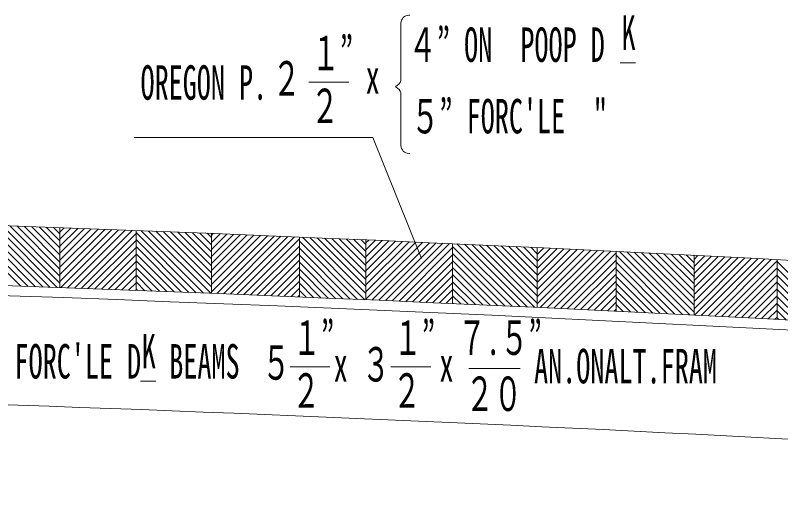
# Model space of a CAD drawing. Units: millimetres, scale not verified. Extents: x -8222 to 8222, y -5815 to 5815.
# Drawn here: x 1524 to 2501, y 2260 to 2893 of the extents above; entities that cross this region are included whole.
import ezdxf
from ezdxf.enums import TextEntityAlignment as Align

# ---------------------------------------------------------------- set-up
doc = ezdxf.new("R2010")
doc.units = ezdxf.units.MM
doc.header["$LTSCALE"] = 20
doc.layers.add('0-0_0', color=3, linetype='Continuous', lineweight=18)
doc.layers.add('0-2_寸法', color=2, linetype='Continuous', lineweight=18)
doc.styles.add('ＭＳ ゴシック', font='')
doc.styles.get('ＭＳ ゴシック').set_extended_font_data('MS Gothic')

msp = doc.modelspace()

# ---------------------------------------------------------------- linework, layer by layer
at = {"layer": '0-0_0'}
for p, q in [((1549.43, 2546.96), (1476.27, 2620.12)), ((1558.75, 2546.63), (1479.62, 2625.76)), ((1568.06, 2546.29), (1488.92, 2625.44)), ((1577.38, 2545.96), (1498.22, 2625.12)), ((1580.79, 2551.52), (1507.52, 2624.79)), ((1580.79, 2560.5), (1516.83, 2624.47)), ((1580.79, 2569.48), (1526.14, 2624.14)), ((1580.79, 2578.46), (1535.44, 2623.81)), ((1580.79, 2587.44), (1544.75, 2623.48)), ((1580.79, 2596.42), (1554.07, 2623.15)), ((1580.79, 2605.4), (1563.38, 2622.82)), ((1580.79, 2614.38), (1572.7, 2622.48)), ((1580.79, 2622.08), (1580.79, 2545.83)), ((1580.79, 2616.59), (1586.19, 2621.99)), ((1580.79, 2607.61), (1594.86, 2621.68)), ((1580.79, 2598.63), (1603.52, 2621.36)), ((1580.79, 2589.65), (1612.19, 2621.04)), ((1580.79, 2580.67), (1620.85, 2620.73)), ((1580.79, 2571.69), (1629.51, 2620.41)), ((1580.79, 2562.71), (1638.17, 2620.08)), ((1580.79, 2553.73), (1646.82, 2619.76)), ((1581.84, 2545.8), (1655.48, 2619.44)), ((1590.5, 2545.48), (1664.13, 2619.11)), ((1599.17, 2545.17), (1672.79, 2618.78)), ((1677.95, 2618.49), (1677.95, 2542.23)), ((1764.04, 2538.9), (1684.6, 2618.34)), ((1773.39, 2538.53), (1693.94, 2617.98)), ((1540.12, 2547.29), (1476.27, 2611.14)), ((1607.83, 2544.85), (1677.95, 2614.96)), ((1754.69, 2539.27), (1677.95, 2616.01)), ((1774.19, 2546.71), (1703.28, 2617.62)), ((1774.19, 2555.69), (1712.62, 2617.26)), ((1774.19, 2564.67), (1721.96, 2616.9)), ((1774.19, 2573.65), (1731.3, 2616.54)), ((1774.19, 2582.63), (1740.65, 2616.18)), ((1774.19, 2591.61), (1749.99, 2615.81)), ((1774.19, 2600.59), (1759.34, 2615.44)), ((1774.19, 2609.57), (1768.69, 2615.07)), ((1774.19, 2614.76), (1774.19, 2538.5)), ((1774.19, 2612.42), (1776.53, 2614.76)), ((1774.19, 2603.44), (1785.16, 2614.42)), ((1774.19, 2594.46), (1793.8, 2614.07)), ((1774.19, 2585.48), (1802.43, 2613.73)), ((1774.19, 2576.5), (1811.07, 2613.38)), ((1774.19, 2567.52), (1819.7, 2613.03)), ((1774.19, 2558.54), (1828.33, 2612.68)), ((1774.19, 2549.56), (1836.96, 2612.33)), ((1774.19, 2540.58), (1845.59, 2611.98)), ((1780.82, 2538.24), (1854.21, 2611.62)), ((1789.46, 2537.89), (1862.84, 2611.27)), ((1798.1, 2537.55), (1871.46, 2610.91)), ((1806.73, 2537.2), (1880.08, 2610.56)), ((1886.35, 2610.21), (1886.35, 2533.94)), ((1970.12, 2530.39), (1890.38, 2610.13)), ((1971.4, 2538.08), (1899.75, 2609.74)), ((1971.4, 2547.06), (1909.12, 2609.34)), ((1971.4, 2556.04), (1918.5, 2608.95)), ((1971.4, 2565.02), (1927.88, 2608.55)), ((1530.81, 2547.62), (1476.27, 2602.16)), ((1616.49, 2544.53), (1677.95, 2605.98)), ((1745.34, 2539.64), (1677.95, 2607.03)), ((1815.36, 2536.85), (1886.35, 2607.84)), ((1823.99, 2536.5), (1886.35, 2598.86)), ((1960.73, 2530.79), (1886.35, 2605.18)), ((1971.4, 2574), (1937.26, 2608.15)), ((1971.4, 2582.98), (1946.64, 2607.75)), ((1971.4, 2591.96), (1956.02, 2607.35)), ((1971.4, 2600.94), (1965.4, 2606.94)), ((1971.4, 2606.6), (1971.4, 2530.33)), ((1971.4, 2603.09), (1974.85, 2606.54)), ((1971.4, 2594.11), (1983.46, 2606.16)), ((1971.4, 2585.13), (1992.06, 2605.79)), ((1971.4, 2576.15), (2000.67, 2605.41)), ((1971.4, 2567.17), (2009.27, 2605.04)), ((1971.4, 2558.19), (2017.87, 2604.66)), ((1971.4, 2549.21), (2026.47, 2604.28)), ((1971.4, 2540.23), (2035.07, 2603.9)), ((1971.4, 2531.25), (2043.67, 2603.52)), ((1979.13, 2530), (2052.27, 2603.13)), ((1987.74, 2529.62), (2060.86, 2602.75)), ((1996.34, 2529.25), (2069.46, 2602.36)), ((2004.95, 2528.87), (2078.05, 2601.98)), ((2081.87, 2601.73), (2081.87, 2525.45)), ((2167.58, 2521.51), (2087.54, 2601.55)), ((2177, 2521.07), (2096.95, 2601.12)), ((2186.42, 2520.63), (2106.36, 2600.69)), ((2189.91, 2526.12), (2115.77, 2600.26)), ((2189.91, 2535.1), (2125.18, 2599.83)), ((2189.91, 2544.08), (2134.59, 2599.4)), ((2189.91, 2553.06), (2144.01, 2598.96)), ((2189.91, 2562.04), (2153.43, 2598.53)), ((1625.15, 2544.21), (1677.95, 2597)), ((1736, 2540), (1677.95, 2598.05)), ((1726.65, 2540.37), (1677.95, 2589.07)), ((1832.62, 2536.15), (1886.35, 2589.88)), ((1951.35, 2531.19), (1886.35, 2596.2)), ((2013.55, 2528.49), (2081.87, 2596.82)), ((2158.16, 2521.95), (2081.87, 2598.24)), ((2148.74, 2522.39), (2081.87, 2589.26)), ((2189.91, 2571.02), (2162.85, 2598.09)), ((2189.91, 2580), (2172.27, 2597.65)), ((2189.91, 2588.98), (2181.69, 2597.21)), ((2189.91, 2596.75), (2189.91, 2520.46)), ((2189.91, 2588.11), (2198.22, 2596.43)), ((2189.91, 2579.13), (2206.8, 2596.02)), ((2189.91, 2570.15), (2215.37, 2595.61)), ((2189.91, 2561.17), (2223.94, 2595.2)), ((2189.91, 2552.19), (2232.51, 2594.8)), ((2189.91, 2543.21), (2241.08, 2594.38)), ((2189.91, 2534.23), (2249.65, 2593.97)), ((2189.91, 2525.25), (2258.22, 2593.56)), ((2193.91, 2520.28), (2266.78, 2593.14)), ((2202.49, 2519.87), (2275.35, 2592.73)), ((2211.06, 2519.46), (2283.91, 2592.31)), ((2219.64, 2519.06), (2290.57, 2589.99)), ((2290.57, 2591.92), (2290.57, 2515.63)), ((2375.23, 2511.42), (2294.88, 2591.77)), ((2384.69, 2510.95), (2304.33, 2591.31)), ((2390.11, 2514.51), (2313.77, 2590.84)), ((2390.11, 2523.49), (2323.22, 2590.38)), ((2390.11, 2532.47), (2332.67, 2589.91)), ((2390.11, 2541.45), (2342.12, 2589.44)), ((2390.11, 2550.43), (2351.57, 2588.97)), ((1633.81, 2543.89), (1677.95, 2588.02)), ((1642.47, 2543.57), (1677.95, 2579.04)), ((1717.31, 2540.73), (1677.95, 2580.09)), ((1841.25, 2535.8), (1886.35, 2580.9)), ((1941.97, 2531.59), (1886.35, 2587.22)), ((2022.15, 2528.12), (2081.87, 2587.83)), ((2139.33, 2522.82), (2081.87, 2580.28)), ((2228.21, 2518.65), (2290.57, 2581.01)), ((2365.78, 2511.9), (2290.57, 2587.1)), ((2390.11, 2559.41), (2361.03, 2588.49)), ((2390.11, 2568.39), (2370.48, 2588.02)), ((2390.11, 2577.37), (2379.94, 2587.54)), ((2390.11, 2586.35), (2389.4, 2587.06)), ((2390.11, 2586.97), (2390.11, 2510.67)), ((2390.11, 2581.76), (2395.12, 2586.77)), ((2390.11, 2572.78), (2403.66, 2586.34)), ((2390.11, 2563.8), (2412.2, 2585.9)), ((2390.11, 2554.82), (2420.75, 2585.46)), ((2390.11, 2545.84), (2429.29, 2585.02)), ((2390.11, 2536.86), (2437.83, 2584.59)), ((2390.11, 2527.88), (2446.37, 2584.14)), ((2390.11, 2518.9), (2454.91, 2583.7)), ((2390.82, 2510.63), (2463.44, 2583.26)), ((2399.37, 2510.2), (2471.98, 2582.81)), ((2407.91, 2509.76), (2480.51, 2582.37)), ((2416.45, 2509.33), (2489.05, 2581.92)), ((2425, 2508.89), (2496.11, 2580)), ((2496.11, 2581.5), (2496.11, 2505.19)), ((2574.21, 2501.03), (2496.11, 2579.14)), ((1651.13, 2543.25), (1677.95, 2570.06)), ((1707.97, 2541.09), (1677.95, 2571.11)), ((1849.88, 2535.45), (1886.35, 2571.92)), ((1932.59, 2531.99), (1886.35, 2578.23)), ((1923.21, 2532.39), (1886.35, 2569.25)), ((2030.75, 2527.74), (2081.87, 2578.85)), ((2039.35, 2527.35), (2081.87, 2569.87)), ((2129.91, 2523.26), (2081.87, 2571.3)), ((2236.78, 2518.24), (2290.57, 2572.03)), ((2356.32, 2512.37), (2290.57, 2578.12)), ((2346.87, 2512.85), (2290.57, 2569.14)), ((2433.54, 2508.45), (2496.11, 2571.02)), ((2564.72, 2501.54), (2496.11, 2570.16)), ((1659.78, 2542.92), (1677.95, 2561.08)), ((1698.63, 2541.45), (1677.95, 2562.13)), ((1858.5, 2535.09), (1886.35, 2562.94)), ((1913.84, 2532.79), (1886.35, 2560.27)), ((2047.95, 2526.97), (2081.87, 2560.89)), ((2120.5, 2523.69), (2081.87, 2562.32)), ((2245.35, 2517.82), (2290.57, 2563.05)), ((2337.42, 2513.32), (2290.57, 2560.16)), ((2442.08, 2508.01), (2496.11, 2562.04)), ((2555.23, 2502.05), (2496.11, 2561.18)), ((1668.44, 2542.59), (1677.95, 2552.1)), ((1689.3, 2541.8), (1677.95, 2553.15)), ((1867.13, 2534.74), (1886.35, 2553.96)), ((1904.46, 2533.18), (1886.35, 2551.29)), ((2056.54, 2526.59), (2081.87, 2551.91)), ((2111.09, 2524.12), (2081.87, 2553.34)), ((2253.91, 2517.41), (2290.57, 2554.07)), ((2327.97, 2513.79), (2290.57, 2551.18)), ((2450.62, 2507.57), (2496.11, 2553.06)), ((2545.74, 2502.56), (2496.11, 2552.19)), ((1677.09, 2542.27), (1677.95, 2543.12)), ((1679.96, 2542.16), (1677.95, 2544.17)), ((1875.75, 2534.38), (1886.35, 2544.98)), ((1895.09, 2533.58), (1886.35, 2542.31)), ((2065.14, 2526.2), (2081.87, 2542.93)), ((2101.68, 2524.55), (2081.87, 2544.36)), ((2262.48, 2517), (2290.57, 2545.09)), ((2318.52, 2514.26), (2290.57, 2542.2)), ((2459.15, 2507.13), (2496.11, 2544.08)), ((2536.25, 2503.07), (2496.11, 2543.21)), ((1884.37, 2534.02), (1886.35, 2536)), ((2073.73, 2525.82), (2081.87, 2533.95)), ((2092.27, 2524.98), (2081.87, 2535.38)), ((2271.04, 2516.58), (2290.57, 2536.11)), ((2309.07, 2514.72), (2290.57, 2533.22)), ((2467.69, 2506.68), (2496.11, 2535.1)), ((2526.77, 2503.57), (2496.11, 2534.23)), ((2082.86, 2525.4), (2081.87, 2526.4)), ((2279.61, 2516.17), (2290.57, 2527.13)), ((2299.63, 2515.19), (2290.57, 2524.24)), ((2476.22, 2506.24), (2496.11, 2526.12)), ((2517.29, 2504.08), (2496.11, 2525.25)), ((2288.17, 2515.75), (2290.57, 2518.15)), ((2484.76, 2505.79), (2496.11, 2517.14)), ((2507.8, 2504.58), (2496.11, 2516.27)), ((2493.29, 2505.34), (2496.11, 2508.16)), ((2498.32, 2505.08), (2496.11, 2507.29))]:
    msp.add_line(p, q, dxfattribs=at)
for centre, radius, start, end in [((-439.2, -53200.03), 55858.75, 85.54689, 90.04257), ((-439.2, -53276.31), 55858.68, 85.53793, 90.04257), ((-439.2, -53276.31), 55845.98, 85.53545, 90.02955), ((-439.2, -53415.5), 55845.98, 85.51983, 88.1029)]:
    msp.add_arc(centre, radius, start, end, dxfattribs=at)
at = {"layer": '0-2_寸法'}
for p, q in [((2026.08, 2893.3), (2027.15, 2893.3)), ((2016.08, 2812.34), (2016.08, 2883.3)), ((2295.94, 2832.74), (2315.51, 2832.74)), ((1949.3, 2807.83), (1898.51, 2807.83)), ((2011.74, 2804.1), (2008.92, 2802.16)), ((2011.74, 2800.22), (2008.92, 2802.16)), ((2016.08, 2791.98), (2016.08, 2727.02)), ((1980.34, 2737.29), (1675.66, 2737.29)), ((2042.09, 2582.93), (1980.34, 2737.29)), ((2026.08, 2717.02), (2027.15, 2717.02)), ((1925.27, 2444.65), (1874.48, 2444.65)), ((2053.95, 2444.65), (2003.16, 2444.65)), ((2167.98, 2442.71), (2102.49, 2442.71)), ((1683.64, 2426.36), (1703.21, 2426.36))]:
    msp.add_line(p, q, dxfattribs=at)
for centre, start, end in [((2026.08, 2883.3), 90, 180), ((2006.08, 2812.34), 304.50836, 0), ((2006.08, 2791.98), 0, 55.49164), ((2026.08, 2727.02), 180, 270)]:
    msp.add_arc(centre, 10, start, end, dxfattribs=at)

# ---------------------------------------------------------------- texts
at = {"layer": '0-2_寸法', "style": 'ＭＳ ゴシック', "width": 0.6}
for s, p in [('K', (2297.62, 2835.92)), ('４” ON  POOP D', (2025.65, 2820.64)), ('１”', (1901.91, 2809.87)), ('２', (1852.12, 2777.65)), ('OREGON P.', (1683.65, 2772.36)), ('x', (1970.98, 2780.07)), ('２', (1900.92, 2742.46)), ('５” FORC\'LE  "', (2028.95, 2729.38)), ('１”', (1877.88, 2446.68)), ('１”', (2006.56, 2446.68)), ('７.５”', (2088.75, 2446.7)), ('K', (1685.32, 2429.53)), ("FORC'LE D  BEAMS", (1522.83, 2416.55)), ('５', (1838.82, 2415.03)), ('x ３', (1930.21, 2412.7)), ('AN.ONALT.FRAM', (2185.92, 2410.44)), ('x', (2065.12, 2412.7)), ('２', (1876.89, 2379.27)), ('２', (2005.57, 2379.27)), ('２０', (2098.56, 2375.13))]:
    msp.add_text(s, height=43.99, dxfattribs=at).set_placement(p, align=Align.BOTTOM_LEFT)

doc.saveas('drawing.dxf')
